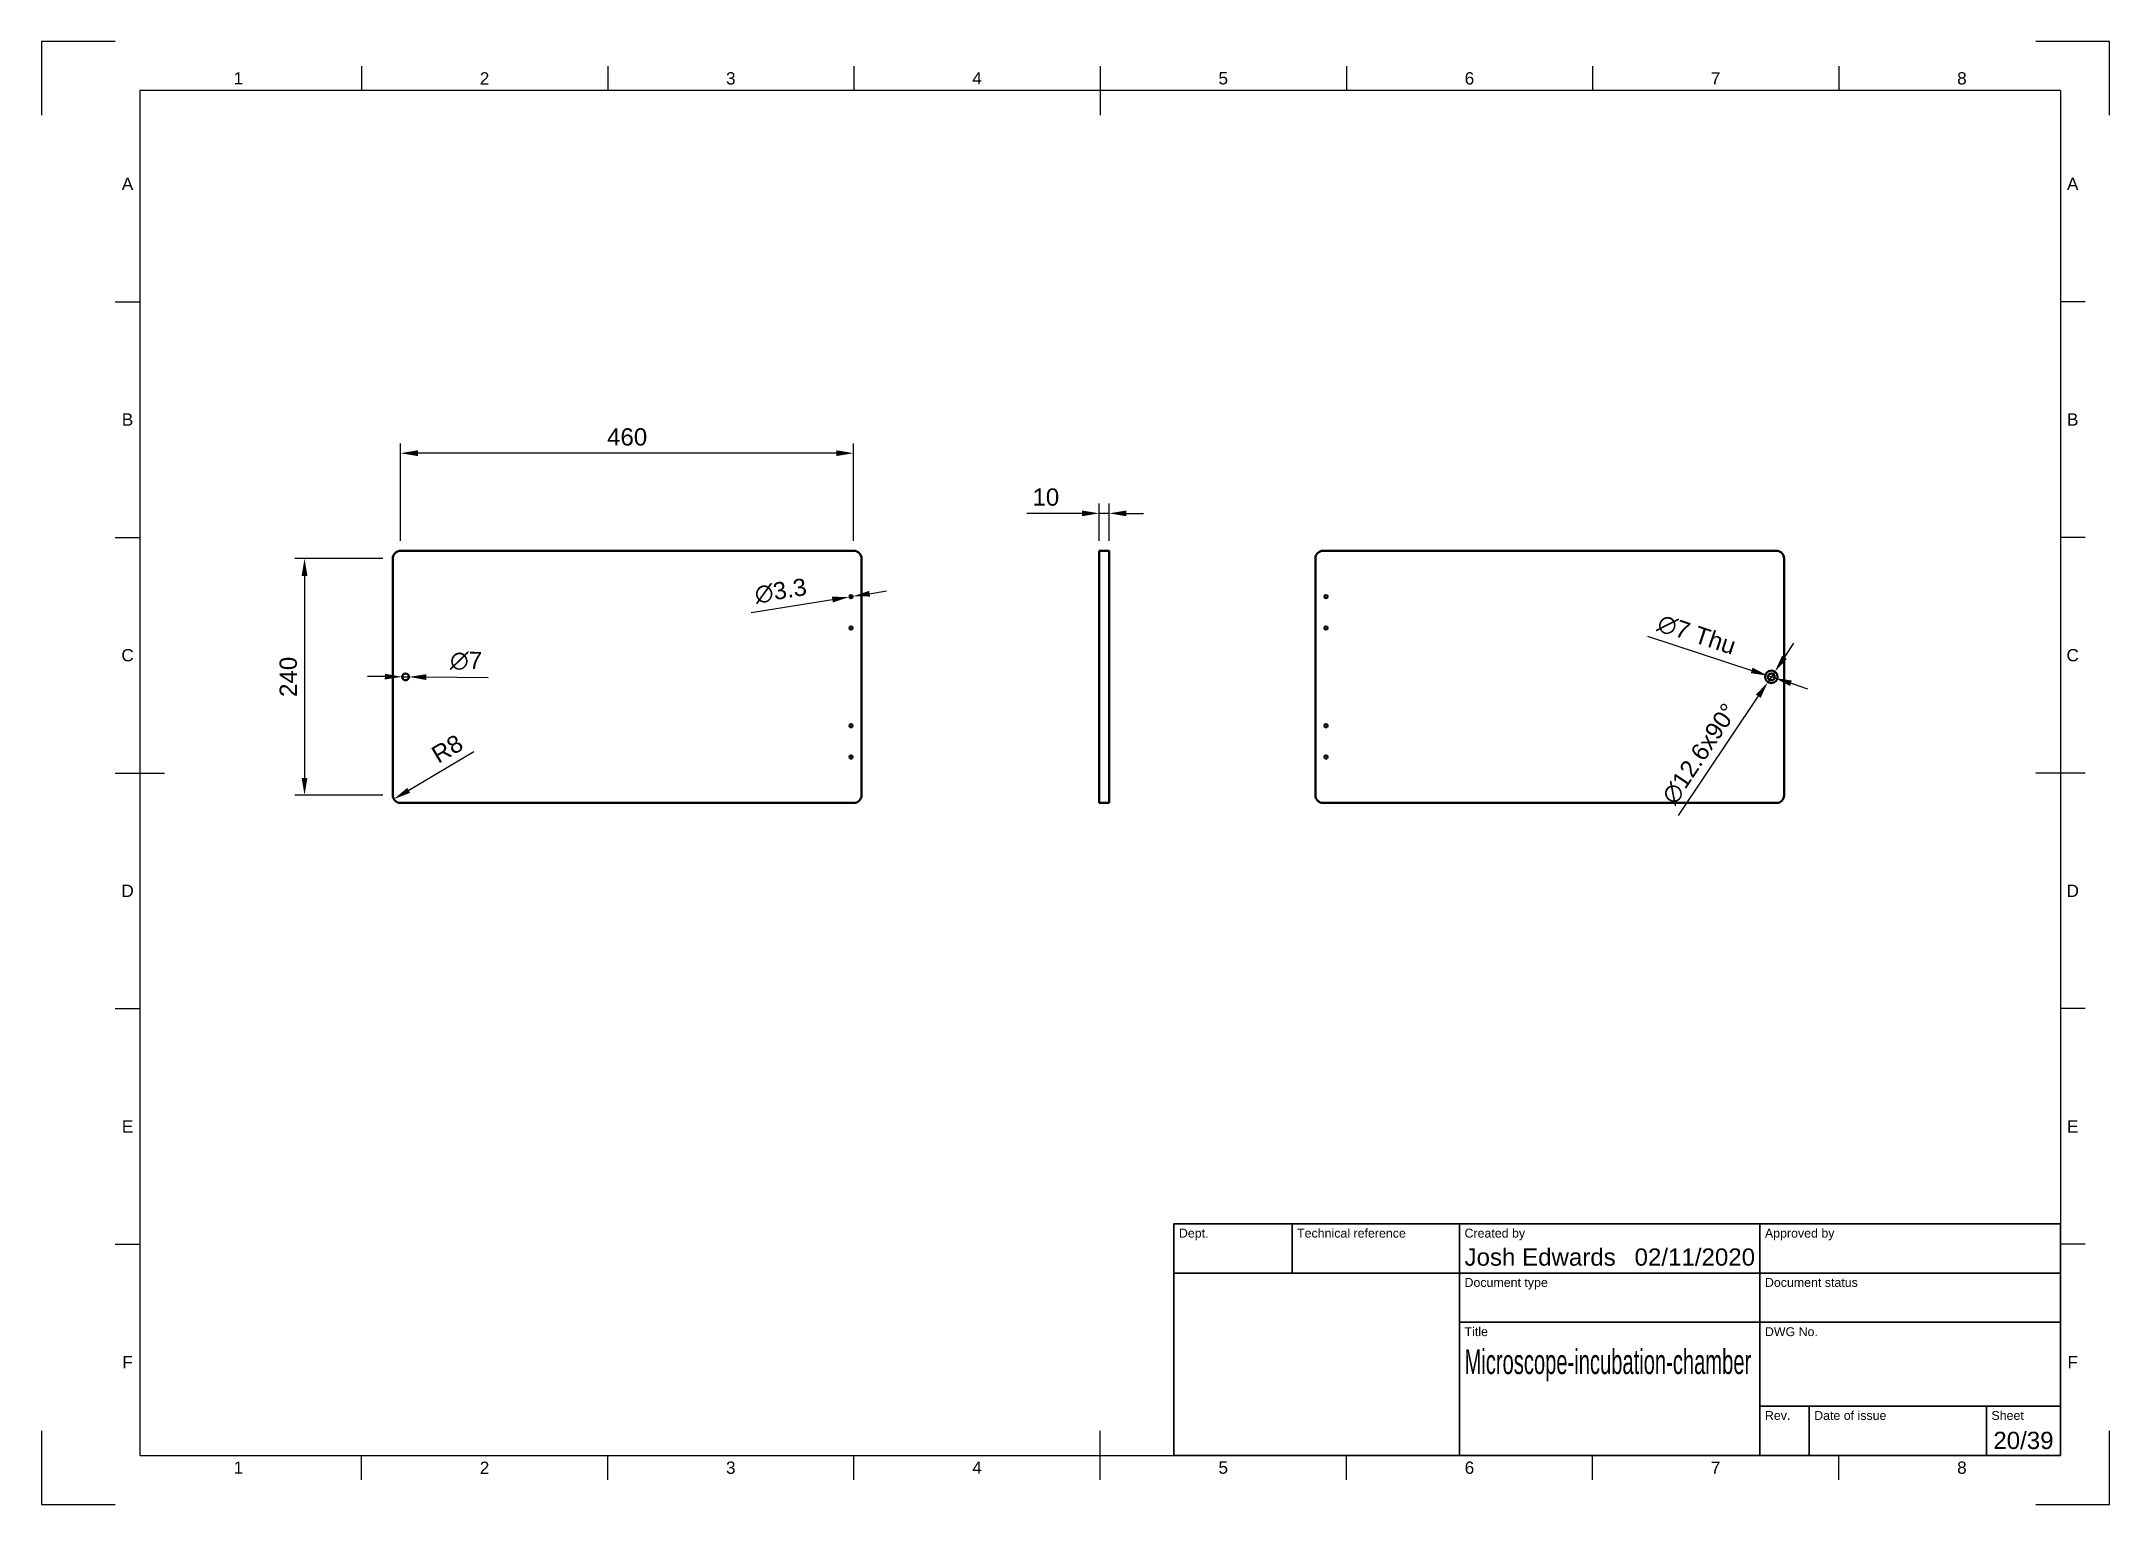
# Model space of a CAD drawing. Header units: millimetres. Extents: x 0 to 420, y 0 to 297.
import ezdxf
from ezdxf.enums import TextEntityAlignment as Align

# ---------------------------------------------------------------- set-up
doc = ezdxf.new("R2010")
doc.units = ezdxf.units.MM
doc.header["$LTSCALE"] = 0.75
for name, color, linetype, lineweight in [('Border', 7, 'Continuous', 25), ('Dimensions', 7, 'Continuous', 25), ('TitleBlock', 7, 'Continuous', 35), ('Visible', 7, 'Continuous', 50)]:
    doc.layers.add(name, color=color, linetype=linetype, lineweight=lineweight)
doc.styles.add('FusionTitle', font='')
doc.styles.get("Standard").update_dxf_attribs({"font": 'arial.ttf'})
doc.styles.get('FusionTitle').set_extended_font_data('Arial Unicode MS')
doc.dimstyles.new('ISO-25', dxfattribs={"dimtxt": 3.5, "dimasz": 3.5, "dimexe": 2, "dimexo": 2, "dimgap": 1.5, "dimtad": 1, "dimzin": 12, "dimdsep": 46, "dimtxsty": 'Standard', "dimcen": 0, "dimclrd": 256, "dimclre": 256, "dimclrt": 256, "dimazin": 3, "dimtp": 0.1, "dimtm": 0.1, "dimtfac": 0.714, "dimtmove": 0, "dimatfit": 3, "dimfxl": 1, "dimtzin": 12, "dimarcsym": 0})

# ---------------------------------------------------------------- blocks, each defined once
blk = doc.blocks.new('ISO_A3_SHEET')
at = {"layer": 'Border'}
for p, q in [((15, 297), (0, 297)), ((0, 297), (0, 282)), ((420, 297), (405, 297)), ((420, 282), (420, 297)), ((65, 292), (65, 287)), ((115, 292), (115, 287)), ((165, 292), (165, 287)), ((215, 292), (215, 282)), ((265, 292), (265, 287)), ((315, 292), (315, 287)), ((365, 292), (365, 287)), ((410, 287), (20, 287)), ((20, 287), (20, 10)), ((410, 287), (410, 10)), ((15, 244.16666), (20, 244.16666)), ((415, 244.16666), (410, 244.16666)), ((15, 196.33333), (20, 196.33333)), ((415, 196.33333), (410, 196.33333)), ((15, 148.5), (25, 148.5)), ((415, 148.5), (405, 148.5)), ((15, 100.66667), (20, 100.66667)), ((415, 100.66667), (410, 100.66667)), ((15, 52.83334), (20, 52.83334)), ((415, 52.83334), (410, 52.83334)), ((0, 15), (0, 0)), ((215, 5), (215, 15)), ((420, 0), (420, 15)), ((20, 10), (410, 10)), ((65, 5), (65, 10)), ((115, 5), (115, 10)), ((165, 5), (165, 10)), ((265, 5), (265, 10)), ((315, 5), (315, 10)), ((365, 5), (365, 10)), ((0, 0), (15, 0)), ((405, 0), (420, 0))]:
    blk.add_line(p, q, dxfattribs=at)
at = {"layer": 'Border', "style": 'FusionTitle'}
for s, p in [('1', (40, 289.5)), ('2', (90, 289.5)), ('3', (140, 289.5)), ('4', (190, 289.5)), ('5', (240, 289.5)), ('6', (290, 289.5)), ('7', (340, 289.5)), ('8', (390, 289.5)), ('A', (17.5, 268.08333)), ('A', (412.5, 268.08333)), ('B', (17.5, 220.25)), ('B', (412.5, 220.25)), ('C', (17.5, 172.41667)), ('C', (412.5, 172.41667)), ('D', (17.5, 124.58334)), ('D', (412.5, 124.58334)), ('E', (17.5, 76.75001)), ('E', (412.5, 76.75001)), ('F', (17.5, 28.91668)), ('F', (412.5, 28.91668)), ('1', (40, 7.5)), ('2', (90, 7.5)), ('3', (140, 7.5)), ('4', (190, 7.5)), ('5', (240, 7.5)), ('6', (290, 7.5)), ('7', (340, 7.5)), ('8', (390, 7.5))]:
    blk.add_text(s, height=2.5, dxfattribs=at).set_placement(p, align=Align.MIDDLE)
blk = doc.blocks.new('ISO_TITLEBLOCK')
at = {"layer": 'TitleBlock'}
for p, q in [((0, 47), (-180, 47)), ((-180, 47), (-180, 0)), ((-156, 37), (-156, 47)), ((-122, 0), (-122, 47)), ((-61, 0), (-61, 47)), ((0, 0), (0, 47)), ((-180, 37), (0, 37)), ((-122, 27), (0, 27)), ((-61, 10), (0, 10)), ((-51, 0), (-51, 10)), ((-15, 0), (-15, 10)), ((-180, 0), (0, 0))]:
    blk.add_line(p, q, dxfattribs=at)
at = {"layer": 'TitleBlock', "style": 'FusionTitle'}
for s, p in [('Dept.', (-179, 46)), ('Technical reference', (-155, 46)), ('Created by', (-121, 46)), ('Approved by', (-60, 46)), ('Document type', (-121, 36)), ('Document status', (-60, 36)), ('Title', (-121, 26)), ('DWG No.', (-60, 26)), ('Rev.', (-60, 9)), ('Date of issue', (-50, 9)), ('Sheet', (-14, 9))]:
    blk.add_text(s, height=1.8, dxfattribs=at).set_placement(p, align=Align.TOP_LEFT)
for tag, p, height in [('DEPT', (-179, 38.5), 3.5), ('TECHNICAL_REFERENCE', (-155, 38.5), 3.5), ('CREATED_BY', (-121, 38.5), 3.5), ('APPROVED_BY', (-60, 38.5), 3.5), ('DOCUMENT_TYPE', (-121, 28.5), 3.5), ('DOCUMENT_STATUS', (-60, 28.5), 3.5), ('TITLE_1', (-121, 16.5), 5), ('TITLE_2', (-121, 9), 5), ('TITLE_3', (-121, 1.5), 5), ('DATE_OF_ISSUE', (-50, 1.5), 3.5)]:
    blk.add_attdef(tag, p, '', height=height, dxfattribs=at)
for tag, p in [('CREATED_DATE', (-62, 38.5)), ('APPROVED_DATE', (-1, 38.5))]:
    blk.add_attdef(tag, text='', height=3.5, dxfattribs=at).set_placement(p, align=Align.RIGHT)
for tag, height, p in [('DRAWING_NUMBER', 5, (-30.5, 16.6)), ('REV', 3.5, (-56, 3.1)), ('SHEET', 3.5, (-7.5, 3.1))]:
    blk.add_attdef(tag, text='', height=height, dxfattribs=at).set_placement(p, align=Align.MIDDLE)
blk = doc.blocks.new('*D14')
at = {"layer": 'Defpoints', "color": 0, "transparency": 16777216}
for p in [(214.819654, 201.19898), (214.819654, 193.613969), (216.819654, 193.613969)]:
    blk.add_point(p, dxfattribs=at)
at = {"layer": 'Dimensions', "lineweight": -2, "transparency": 16777216}
for p, q in [((214.819654, 195.613969), (214.819654, 203.19898)), ((216.819654, 195.613969), (216.819654, 203.19898)), ((211.319654, 201.19898), (200.147417, 201.19898)), ((216.819654, 201.19898), (214.819654, 201.19898)), ((220.319654, 201.19898), (223.819654, 201.19898))]:
    blk.add_line(p, q, dxfattribs=at)
at = {"layer": 'Dimensions', "transparency": 16777216}
for points in [[(211.319654, 201.782313), (211.319654, 200.615647), (214.819654, 201.19898)], [(220.319654, 201.782313), (220.319654, 200.615647), (216.819654, 201.19898)]]:
    blk.add_solid(points, dxfattribs=at)
at = {"layer": 'Dimensions', "transparency": 16777216, "insert": (203.983535, 204.485985), "char_height": 3.5, "attachment_point": 5}
blk.add_mtext('10', dxfattribs=at)
blk = doc.blocks.new('*D15')
at = {"layer": 'Defpoints', "color": 0, "transparency": 16777216}
for p in [(71.350567, 192.013969), (53.440329, 144.013969), (71.350567, 144.013969)]:
    blk.add_point(p, dxfattribs=at)
at = {"layer": 'Dimensions', "lineweight": -2, "transparency": 16777216}
for p, q in [((69.350567, 192.013969), (51.440329, 192.013969)), ((53.440329, 188.513969), (53.440329, 147.513969)), ((69.350567, 144.013969), (51.440329, 144.013969))]:
    blk.add_line(p, q, dxfattribs=at)
at = {"layer": 'Dimensions', "transparency": 16777216}
for points in [[(52.856996, 188.513969), (54.023662, 188.513969), (53.440329, 192.013969)], [(52.856996, 147.513969), (54.023662, 147.513969), (53.440329, 144.013969)]]:
    blk.add_solid(points, dxfattribs=at)
at = {"layer": 'Dimensions', "transparency": 16777216, "insert": (50.153323, 168.013969), "char_height": 3.5, "attachment_point": 5, "rotation": 90}
blk.add_mtext('240', dxfattribs=at)
blk = doc.blocks.new('*D16')
at = {"layer": 'Defpoints', "color": 0, "transparency": 16777216}
for p in [(72.950567, 213.412959), (72.950567, 193.613969), (164.950567, 193.613969)]:
    blk.add_point(p, dxfattribs=at)
at = {"layer": 'Dimensions', "lineweight": -2, "transparency": 16777216}
for p, q in [((72.950567, 195.613969), (72.950567, 215.412959)), ((164.950567, 195.613969), (164.950567, 215.412959)), ((161.450567, 213.412959), (76.450567, 213.412959))]:
    blk.add_line(p, q, dxfattribs=at)
at = {"layer": 'Dimensions', "transparency": 16777216}
for points in [[(76.450567, 213.996292), (76.450567, 212.829625), (72.950567, 213.412959)], [(161.450567, 213.996292), (161.450567, 212.829625), (164.950567, 213.412959)]]:
    blk.add_solid(points, dxfattribs=at)
at = {"layer": 'Dimensions', "transparency": 16777216, "insert": (118.950567, 216.699964), "char_height": 3.5, "attachment_point": 5}
blk.add_mtext('460', dxfattribs=at)
blk = doc.blocks.new('*D17')
at = {"layer": 'Defpoints', "color": 0, "transparency": 16777216}
for p in [(72.950567, 144.013969), (74.329558, 144.825377)]:
    blk.add_point(p, dxfattribs=at)
at = {"layer": 'Dimensions', "lineweight": -2, "transparency": 16777216}
blk.add_line((87.818757, 152.762516), (74.588119, 144.977516), dxfattribs=at)
at = {"layer": 'Dimensions', "transparency": 16777216}
blk.add_solid([(74.292293, 145.480273), (74.883945, 144.474759), (71.571575, 143.202561)], dxfattribs=at)
at = {"layer": 'Dimensions', "transparency": 16777216, "insert": (82.423761, 153.401872), "char_height": 3.5, "attachment_point": 5, "rotation": 30.4728365}
blk.add_mtext('R8', dxfattribs=at)
blk = doc.blocks.new('*D18')
at = {"layer": 'Defpoints', "color": 0, "transparency": 16777216}
for p in [(73.250618, 168.022497), (74.650515, 168.00544)]:
    blk.add_point(p, dxfattribs=at)
at = {"layer": 'Dimensions', "lineweight": -2, "transparency": 16777216}
for p, q in [((69.750878, 168.06514), (66.251138, 168.107783)), ((73.250618, 168.022497), (74.650515, 168.00544)), ((90.751639, 167.809255), (78.150255, 167.962797))]:
    blk.add_line(p, q, dxfattribs=at)
at = {"layer": 'Dimensions', "transparency": 16777216}
for points in [[(69.757985, 168.64843), (69.743771, 167.48185), (73.250618, 168.022497)], [(78.157362, 168.546087), (78.143148, 167.379507), (74.650515, 168.00544)]]:
    blk.add_solid(points, dxfattribs=at)
at = {"layer": 'Dimensions', "transparency": 16777216, "insert": (86.242057, 171.249344), "char_height": 3.5, "attachment_point": 5, "rotation": 359.30189111}
blk.add_mtext('∅7', dxfattribs=at)
blk = doc.blocks.new('*D19')
at = {"layer": 'Defpoints', "color": 0, "transparency": 16777216}
for p in [(164.084691, 184.241956), (164.736442, 184.345982)]:
    blk.add_point(p, dxfattribs=at)
at = {"layer": 'Dimensions', "lineweight": -2, "transparency": 16777216}
for p, q in [((168.192694, 184.897633), (171.648947, 185.449284)), ((144.156846, 181.061281), (160.628439, 183.690305)), ((164.736442, 184.345982), (164.084691, 184.241956))]:
    blk.add_line(p, q, dxfattribs=at)
at = {"layer": 'Dimensions', "transparency": 16777216}
for points in [[(168.100752, 185.473675), (168.284636, 184.321591), (164.736442, 184.345982)], [(160.536497, 184.266347), (160.720381, 183.114263), (164.084691, 184.241956)]]:
    blk.add_solid(points, dxfattribs=at)
at = {"layer": 'Dimensions', "transparency": 16777216, "insert": (150.131008, 185.44255), "char_height": 3.5, "attachment_point": 5, "rotation": 9.06848605}
blk.add_mtext('∅3.3', dxfattribs=at)
blk = doc.blocks.new('*D20')
at = {"layer": 'Defpoints', "color": 0, "transparency": 16777216}
for p in [(352.007334, 169.060671), (350.60446, 166.967266)]:
    blk.add_point(p, dxfattribs=at)
at = {"layer": 'Dimensions', "lineweight": -2, "transparency": 16777216}
for p, q in [((353.955771, 171.968178), (355.904207, 174.875685)), ((352.007334, 169.060671), (350.60446, 166.967266)), ((332.436458, 139.856509), (348.656024, 164.05976))]:
    blk.add_line(p, q, dxfattribs=at)
at = {"layer": 'Dimensions', "transparency": 16777216}
for points in [[(353.471186, 172.292917), (354.440355, 171.643439), (352.007334, 169.060671)], [(348.171439, 164.384499), (349.140608, 163.73502), (350.60446, 166.967266)]]:
    blk.add_solid(points, dxfattribs=at)
at = {"layer": 'Dimensions', "transparency": 16777216, "insert": (336.760139, 152.388736), "char_height": 3.5, "attachment_point": 5, "rotation": 56.1723799}
blk.add_mtext('∅12.6x90%%D', dxfattribs=at)
blk = doc.blocks.new('*D21')
at = {"layer": 'Defpoints', "color": 0, "transparency": 16777216}
for p in [(350.64083, 168.232339), (351.970965, 167.795599)]:
    blk.add_point(p, dxfattribs=at)
at = {"layer": 'Dimensions', "lineweight": -2, "transparency": 16777216}
for p, q in [((326.169044, 176.267457), (347.315493, 169.324187)), ((351.970965, 167.795599), (350.64083, 168.232339)), ((355.296302, 166.703751), (358.621639, 165.611903))]:
    blk.add_line(p, q, dxfattribs=at)
at = {"layer": 'Dimensions', "transparency": 16777216}
for points in [[(347.497467, 169.87841), (347.133518, 168.769964), (350.64083, 168.232339)], [(355.478277, 167.257974), (355.114327, 166.149528), (351.970965, 167.795599)]]:
    blk.add_solid(points, dxfattribs=at)
at = {"layer": 'Dimensions', "transparency": 16777216, "insert": (336.135539, 176.557718), "char_height": 3.5, "attachment_point": 5, "rotation": 341.822788}
blk.add_mtext('∅7 Thu', dxfattribs=at)

msp = doc.modelspace()

# ---------------------------------------------------------------- linework, layer by layer
at = {"layer": 'Visible', "extrusion": (0, 1, 0)}
for p, q in [((164.950567, 193.613969, 1), (72.950567, 193.613969, 1)), ((216.819654, 193.613969, 46), (214.819654, 193.613969, 46)), ((352.305897, 193.613969, 1), (260.305897, 193.613969, 1)), ((71.350567, 192.013969, 1), (71.350567, 144.013969, 1)), ((166.550567, 144.013969, 1), (166.550567, 192.013969, 1)), ((214.819654, 144.013969, 47.6), (214.819654, 192.013969, 47.6)), ((216.819654, 192.013969, 47.6), (216.819654, 144.013969, 47.6)), ((258.705897, 192.013969, 1), (258.705897, 144.013969, 1)), ((353.905897, 144.013969, 1), (353.905897, 192.013969, 1)), ((72.950567, 142.413969, 1), (164.950567, 142.413969, 1)), ((214.819654, 142.413969, 46), (216.819654, 142.413969, 46)), ((260.305897, 142.413969, 1), (352.305897, 142.413969, 1))]:
    msp.add_line(p, q, dxfattribs=at)
at = {"layer": 'Visible', "extrusion": (-2e-16, 0, -1)}
for centre, radius in [((-164.410567, 184.293969, -1), 0.33), ((-164.410567, 177.933969, -1), 0.33), ((-73.950567, 168.013969, -1), 0.7), ((-164.410567, 158.093969, -1), 0.33), ((-164.410567, 151.733969, -1), 0.33)]:
    msp.add_circle(centre, radius, dxfattribs=at)
at = {"layer": 'Visible', "extrusion": (5.935e-13, 0, -1)}
for centre, radius in [((-260.845897, 184.293969, -1), 0.33), ((-260.845897, 177.933969, -1), 0.33), ((-351.305897, 168.013969, -1), 1.26), ((-260.845897, 158.093969, -1), 0.33), ((-260.845897, 151.733969, -1), 0.33)]:
    msp.add_circle(centre, radius, dxfattribs=at)
at = {"layer": 'Visible'}
msp.add_circle((351.305897, 168.013969, 0.44), 0.7, dxfattribs=at)
at = {"layer": 'Visible', "extrusion": (-2e-16, 0, -1)}
for centre, start, end in [((-72.950567, 192.013969, -1), 0, 90), ((-72.950567, 144.013969, -1), 270, 0)]:
    msp.add_arc(centre, 1.6, start, end, dxfattribs=at)
at = {"layer": 'Visible'}
for centre, start, end in [((164.950567, 192.013969, 1), 0, 90), ((260.305897, 192.013969, 1), 90, 180), ((164.950567, 144.013969, 1), 270, 0), ((260.305897, 144.013969, 1), 180, 270)]:
    msp.add_arc(centre, 1.6, start, end, dxfattribs=at)
at = {"layer": 'Visible', "extrusion": (1, 0, 2.968e-13)}
for centre, start, end in [((192.013969, 46, 214.819654), 0, 90), ((144.013969, 46, 214.819654), 90, 180)]:
    msp.add_arc(centre, 1.6, start, end, dxfattribs=at)
at = {"layer": 'Visible', "extrusion": (-1, 0, -2.968e-13)}
for centre, start, end in [((-192.013969, 46, -216.819654), 90, 180), ((-144.013969, 46, -216.819654), 0, 90)]:
    msp.add_arc(centre, 1.6, start, end, dxfattribs=at)
at = {"layer": 'Visible', "extrusion": (5.935e-13, 0, -1)}
for centre, start, end in [((-352.305897, 192.013969, -1), 90, 180), ((-352.305897, 144.013969, -1), 180, 270)]:
    msp.add_arc(centre, 1.6, start, end, dxfattribs=at)

# ---------------------------------------------------------------- block references
at = {"layer": 'Border'}
msp.add_blockref('ISO_A3_SHEET', (0, 0), dxfattribs=at)
at = {"layer": 'TitleBlock'}
ref = msp.add_blockref('ISO_TITLEBLOCK', (410, 10), dxfattribs=at)
ref.add_attrib('CREATED_DATE', '02/11/2020', dxfattribs={"height": 3.5, "style": 'FusionTitle'}).set_placement((348, 48.5), align=Align.RIGHT)
ref.add_attrib('SHEET', '20/39', dxfattribs={"height": 3.5, "style": 'FusionTitle'}).set_placement((402.5, 13.1), align=Align.MIDDLE)
ref.add_attrib('TITLE_1', 'Microscope-incubation-chamber', (289, 26.5), dxfattribs={"height": 5, "style": 'FusionTitle', "width": 0.585891})
ref.add_attrib('CREATED_BY', 'Josh Edwards', (289, 48.5), dxfattribs={"height": 3.5, "style": 'FusionTitle'})

# ---------------------------------------------------------------- dimensions: what is measured, and where the dimension line sits
at = {"layer": 'Dimensions'}
for p1, p2, distance, picture, middle in [((164.950567, 193.613969), (72.950567, 193.613969), -19.79899, '*D16', (118.950567, 216.699964)), ((216.819654, 193.613969), (214.819654, 193.613969), -7.585011, '*D14', (203.983535, 204.485985)), ((71.350567, 192.013969), (71.350567, 144.013969), -17.910238, '*D15', (50.153323, 168.013969))]:
    dim = msp.add_aligned_dim(p1=p1, p2=p2, distance=distance, dimstyle='ISO-25', override={"dimlfac": 5, "dimclrd": 256, "dimclre": 256}, dxfattribs=at)
    dim.commit()
    dim.dimension.update_dxf_attribs({"geometry": picture, "text_midpoint": middle})
for p1, p2, picture, middle in [((164.736442, 184.345982), (164.084691, 184.241956), '*D19', (150.664516, 182.099968)), ((73.250618, 168.022497), (74.650515, 168.00544), '*D18', (86.200817, 167.864705))]:
    dim = msp.add_diameter_dim_2p(p1=p1, p2=p2, dimstyle='ISO-25', override={"dimlfac": 5, "dimclrd": 256, "dimclre": 256}, dxfattribs=at)
    dim.commit()
    dim.dimension.update_dxf_attribs({"geometry": picture, "text_midpoint": middle, "dimtype": 163})
for p1, p2, text, picture, middle in [((351.970965, 167.795599), (350.64083, 168.232339), '<> Thu', '*D21', (336.135539, 176.557718)), ((352.007334, 169.060671), (350.60446, 166.967266), '<>x90%%D', '*D20', (339.572023, 150.504381))]:
    dim = msp.add_diameter_dim_2p(p1=p1, p2=p2, text=text, dimstyle='ISO-25', override={"dimlfac": 5, "dimclrd": 256, "dimclre": 256}, dxfattribs=at)
    dim.commit()
    dim.dimension.update_dxf_attribs({"geometry": picture, "text_midpoint": middle})
dim = msp.add_radius_dim(center=(72.950567, 144.013969), mpoint=(74.329558, 144.825377), dimstyle='ISO-25', override={"dimlfac": 5, "dimse1": 1, "dimclrd": 256, "dimclre": 256}, dxfattribs=at)
dim.commit()
dim.dimension.update_dxf_attribs({"geometry": '*D17', "text_midpoint": (84.0907, 150.568902), "dimtype": 164})

doc.saveas('drawing.dxf')
